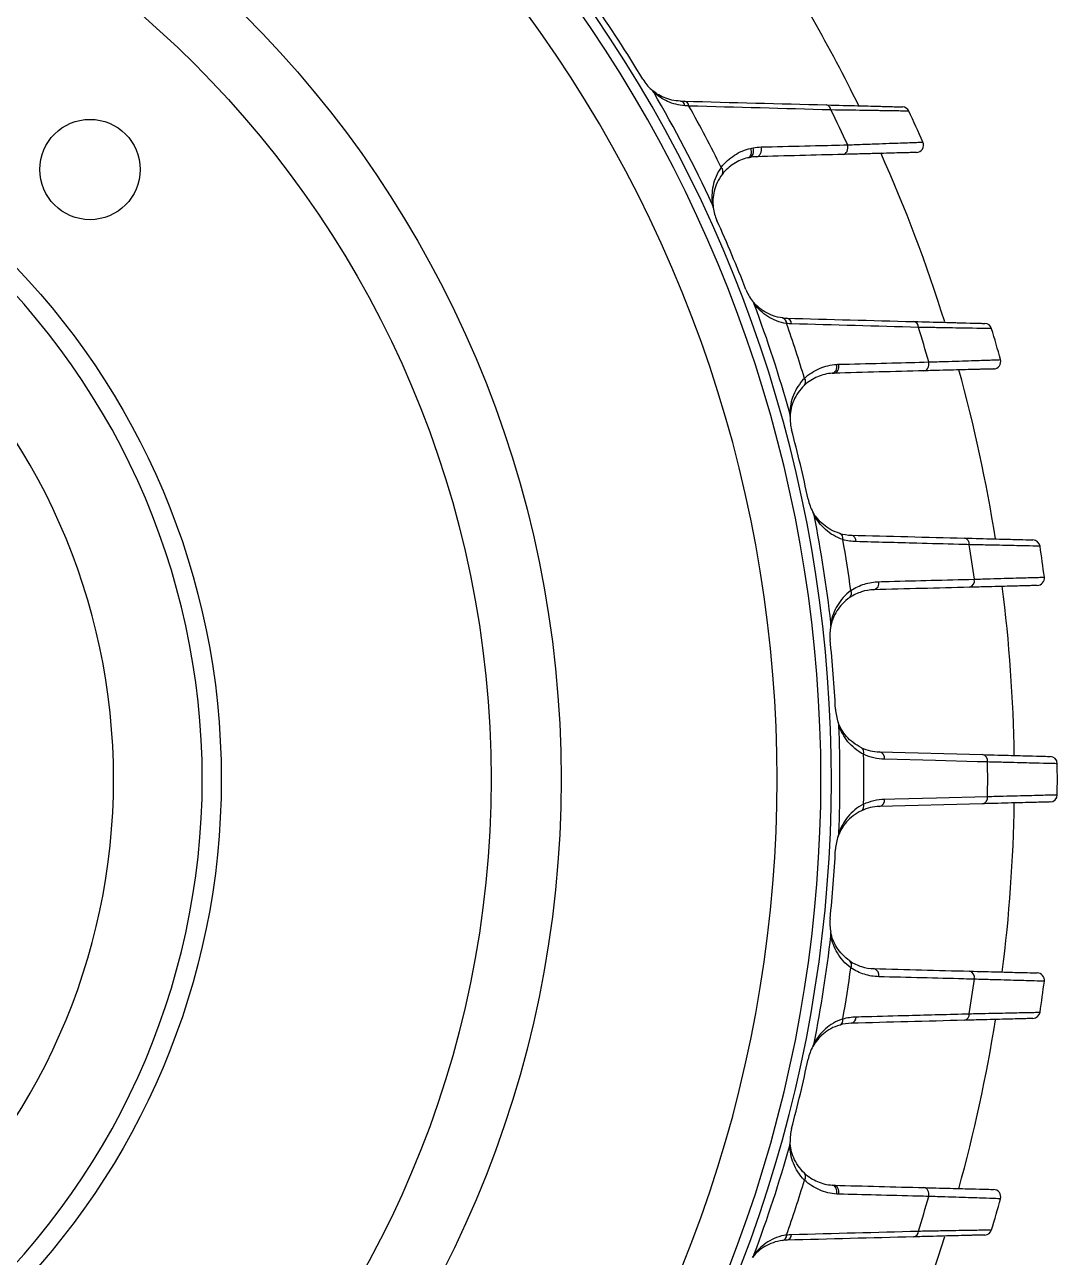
# Paper-space layout '_Right' of a CAD drawing. Header units: inches. Extents: x -10.2 to 6.6, y -6.2 to 9.3.
# Drawn here: x 2.29 to 6.63, y -2.01 to 3.17 of the extents above; entities that cross this region are included whole.
import ezdxf

# ---------------------------------------------------------------- set-up
doc = ezdxf.new("R2010")
doc.units = ezdxf.units.IN
doc.header["$MEASUREMENT"] = 0

psp = doc.layouts.new('_Right')

# ---------------------------------------------------------------- linework, layer by layer
at = {"color": 7, "linetype": 'Continuous', "lineweight": 25}
for p, q in [((5.8822, 0.1146), (6.3156, 0.1032)), ((6.3156, -0.1032), (5.8822, -0.1146))]:
    psp.add_line(p, q, dxfattribs=at)
at = {"color": 7, "linetype": 'Continuous', "lineweight": 25, "flags": 128}
for points in [[(5.3286, 2.6124), (5.333, 2.6142), (5.3368, 2.6173), (5.3399, 2.6216), (5.3422, 2.6268), (5.3435, 2.6328), (5.3437, 2.6393), (5.343, 2.6459), (5.3412, 2.6523)], [(5.337, 2.6142), (5.3415, 2.6158), (5.3455, 2.6188), (5.3488, 2.623), (5.3513, 2.6283), (5.3528, 2.6344), (5.3532, 2.641), (5.3526, 2.6478), (5.351, 2.6544)], [(5.3657, 2.6173), (5.3705, 2.6183), (5.375, 2.6209), (5.3789, 2.625), (5.3821, 2.6304), (5.3844, 2.6367), (5.3856, 2.6437), (5.3856, 2.6509), (5.3845, 2.658)], [(5.7295, 2.6269), (5.7343, 2.6278), (5.7388, 2.6304), (5.7427, 2.6344), (5.7459, 2.6397), (5.7482, 2.646), (5.7494, 2.6529), (5.7495, 2.66), (5.7485, 2.6671)], [(5.6838, 1.7068), (5.6884, 1.7078), (5.6927, 1.7102), (5.6965, 1.7139), (5.6996, 1.7188), (5.7018, 1.7245), (5.7031, 1.7308), (5.7034, 1.7374), (5.7028, 1.7441)], [(5.6913, 1.7071), (5.696, 1.708), (5.7004, 1.7103), (5.7043, 1.714), (5.7076, 1.7188), (5.7101, 1.7246), (5.7116, 1.731), (5.712, 1.7377), (5.7115, 1.7445)], [(6.0693, 1.717), (6.0739, 1.7179), (6.0783, 1.7202), (6.0822, 1.7238), (6.0855, 1.7286), (6.088, 1.7343), (6.0895, 1.7406), (6.09, 1.7473), (6.0895, 1.7541)], [(6.3367, 0.0725), (6.2929, 0.0736), (6.1175, 0.0782), (5.9033, 0.0839)], [(5.9033, -0.0839), (5.9471, -0.0827), (6.1225, -0.0781), (6.3367, -0.0725)], [(5.7028, -1.7441), (5.7034, -1.7374), (5.7031, -1.7308), (5.7018, -1.7245), (5.6996, -1.7188), (5.6965, -1.7139), (5.6927, -1.7102), (5.6884, -1.7078), (5.6838, -1.7068)], [(5.7115, -1.7445), (5.712, -1.7377), (5.7116, -1.731), (5.7101, -1.7246), (5.7076, -1.7188), (5.7043, -1.714), (5.7004, -1.7103), (5.696, -1.708), (5.6913, -1.7071)], [(6.0895, -1.7541), (6.09, -1.7473), (6.0895, -1.7406), (6.088, -1.7343), (6.0855, -1.7286), (6.0822, -1.7238), (6.0783, -1.7202), (6.0739, -1.7179), (6.0693, -1.717)]]:
    psp.add_lwpolyline(points, dxfattribs=at)
at = {"color": 7, "linetype": 'Continuous', "lineweight": 25}
for centre, radius in [((0, 0), 4.5436), ((0, 0), 4.2493), ((0, 0), 3.1151), ((2.5633, 2.5633), 0.2109)]:
    psp.add_circle(centre, radius, dxfattribs=at)
for centre, radius, start, end in [((0, 0), 6.4497, 26.04214, 33.33636), ((0, 0), 5.4518, 322.4177, 37.5823), ((0, 0), 5.6362, 323.54, 36.46), ((0, 0), 5.6801, 324.2831, 35.5637), ((0, 0), 5.705, 31.055, 34.9531), ((5.0501, 3.041), 0.19, 211.055, 228.2056), ((0, 0), 5.7161, 25.0263, 30.3453), ((5.0415, 2.8282), 0.0231, 7.775, 81.0495), ((5.0586, 2.8283), 0.0227, 4.9377, 79.1863), ((0, 0), 5.8163, 26.24564, 29.11808), ((5.655, 2.8121), 0.0232, 3.8936, 79.1771), ((0, 0), 6.3371, 24.88926, 26.35985), ((5.9776, 2.7956), 0.031, 25.065, 88.5), ((0, 0), 6.63, 23.82764, 25.06495), ((6.0365, 2.6659), 0.031, 271.5, 23.8276), ((0, 0), 6.4497, 17.34455, 24.09853), ((5.2008, 2.5546), 0.0236, 331.7111, 47.6684), ((5.372, 2.4274), 0.19, 187.166, 204.3166), ((0, 0), 5.705, 21.1609, 24.3166), ((0, 0), 3.0352, 311.1739, 48.8261), ((5.4975, 2.128), 0.19, 201.1609, 218.3115), ((0, 0), 5.7161, 15.6236, 20.4512), ((0, 0), 2.6623, 312.3606, 47.6394), ((5.4681, 1.9167), 0.0236, 357.8091, 73.7664), ((5.4878, 1.9139), 0.0246, 0.8242, 78.9679), ((6.0208, 1.8997), 0.0249, 0.0388, 78.8826), ((0, 0), 5.8163, 16.84299, 19.23184), ((0, 0), 6.3371, 16.06891, 17.44417), ((6.324, 1.8853), 0.031, 16.6005, 88.5), ((0, 0), 6.63, 15.42937, 16.60046), ((6.3612, 1.7557), 0.031, 271.5, 15.4294), ((0, 0), 6.4497, 9.01802, 15.47519), ((5.5483, 1.6707), 0.0236, 322.3084, 38.2658), ((5.6964, 1.5172), 0.19, 177.7633, 194.9139), ((0, 0), 5.705, 11.9039, 14.9139), ((5.7682, 1.216), 0.19, 191.9039, 209.0545), ((0, 0), 5.7161, 6.6153, 11.1942), ((5.7053, 1.0122), 0.0236, 348.5521, 64.5094), ((0, 0), 5.8163, 7.83463, 9.97487), ((5.758, 1.0005), 0.0261, 356.3172, 78.3441), ((6.2338, 0.9879), 0.0262, 355.8893, 78.269), ((0, 0), 6.3371, 7.62511, 8.95106), ((6.5266, 0.975), 0.031, 8.4968, 88.5), ((0, 0), 6.63, 7.36074, 8.49685), ((5.8519, 0.8241), 0.0285, 283.9368, 13.0039), ((6.2533, 0.8346), 0.0284, 283.8655, 12.7855), ((6.5446, 0.8454), 0.031, 271.5, 7.3607), ((5.7414, 0.7813), 0.0236, 313.3001, 29.2574), ((0, 0), 6.4497, 0.88848, 7.22634), ((5.8637, 0.6065), 0.19, 168.755, 185.9056), ((0, 0), 5.705, 2.9609, 5.9056), ((5.8871, 0.3045), 0.19, 182.9609, 200.1115), ((0, 0), 5.7161, 357.7488, 2.2512), ((5.7932, 0.113), 0.0236, 339.609, 55.5664), ((0, 0), 5.8163, 358.96819, 1.03181), ((5.8762, 0.0879), 0.0274, 351.6711, 77.3853), ((6.3096, 0.0765), 0.0274, 351.5875, 77.3651), ((0, 0), 6.3371, 359.3447, 0.6553), ((6.5987, 0.0648), 0.031, 0.5626, 88.5), ((0, 0), 6.63, 359.43744, 0.56256), ((5.8762, -0.0879), 0.0274, 282.6147, 8.3289), ((6.3096, -0.0765), 0.0274, 282.6349, 8.4125), ((0, 0), 6.4497, 352.77417, 359.11261), ((6.5987, -0.0648), 0.031, 271.5, 359.4374), ((5.7932, -0.113), 0.0236, 304.4336, 20.391), ((5.8871, -0.3045), 0.19, 159.8885, 177.0391), ((0, 0), 5.705, 354.0944, 357.0391), ((5.8637, -0.6065), 0.19, 174.0944, 191.245), ((0, 0), 5.7161, 348.8058, 353.3847), ((5.7414, -0.7813), 0.0236, 330.7426, 46.6999), ((0, 0), 5.8163, 350.02513, 352.16537), ((5.8519, -0.8241), 0.0285, 346.9961, 76.0632), ((6.2533, -0.8346), 0.0284, 347.2145, 76.1345), ((6.5446, -0.8454), 0.031, 352.6393, 88.5), ((0, 0), 6.3371, 351.04894, 352.37489), ((0, 0), 6.63, 351.50315, 352.63926), ((6.5266, -0.975), 0.031, 271.5, 351.5032), ((5.7053, -1.0122), 0.0236, 295.4906, 11.4479), ((5.758, -1.0005), 0.0261, 281.6559, 3.6828), ((0, 0), 6.4497, 344.51854, 350.97927), ((6.2338, -0.9879), 0.0262, 281.731, 4.1107), ((5.7682, -1.216), 0.19, 150.9455, 168.0961), ((0, 0), 5.705, 345.0861, 348.0961), ((5.6964, -1.5172), 0.19, 165.0861, 182.2367), ((0, 0), 5.7161, 339.5488, 344.3764), ((5.5483, -1.6707), 0.0236, 321.7342, 37.6916), ((0, 0), 5.8163, 340.76816, 343.15701), ((0, 0), 6.3371, 342.55583, 343.93109), ((6.3612, -1.7557), 0.031, 344.5706, 88.5), ((0, 0), 6.63, 343.39954, 344.57063), ((5.4681, -1.9167), 0.0236, 286.2336, 2.1909), ((5.4878, -1.9139), 0.0246, 281.0321, 359.1758), ((6.0208, -1.8997), 0.0249, 281.1174, 359.9612), ((6.324, -1.8853), 0.031, 271.5, 343.3995), ((0, 0), 6.4497, 336.1919, 342.66038)]:
    psp.add_arc(centre, radius, start, end, dxfattribs=at)
for points in [[(4.9329, 2.8878), (4.9304, 2.8922), (4.9272, 2.896), (4.9235, 2.8993)], [(5.0451, 2.8511), (5.0509, 2.8509), (5.0568, 2.8508), (5.0629, 2.8506)], [(5.0629, 2.8506), (5.2629, 2.8454), (5.4616, 2.8402), (5.6594, 2.835)], [(5.0812, 2.8303), (5.0755, 2.8306), (5.0699, 2.831), (5.0644, 2.8313)], [(5.6782, 2.8137), (5.4803, 2.8192), (5.2814, 2.8247), (5.0812, 2.8303)], [(5.3412, 2.6523), (5.3444, 2.6531), (5.3477, 2.6538), (5.351, 2.6544)], [(5.351, 2.6544), (5.3619, 2.6565), (5.3731, 2.6577), (5.3845, 2.658)], [(5.337, 2.6142), (5.3342, 2.6137), (5.3314, 2.6131), (5.3286, 2.6124)], [(5.3657, 2.6173), (5.3559, 2.6171), (5.3463, 2.616), (5.337, 2.6142)], [(5.7295, 2.6269), (5.6085, 2.6237), (5.4873, 2.6205), (5.3657, 2.6173)], [(5.1835, 2.4037), (5.1829, 2.4087), (5.1815, 2.4135), (5.1794, 2.4181)], [(5.3558, 1.9972), (5.354, 2.002), (5.3515, 2.0063), (5.3484, 2.0102)], [(5.4747, 1.9394), (5.4807, 1.9387), (5.4866, 1.9382), (5.4925, 1.9381)], [(5.4925, 1.9381), (5.6707, 1.9334), (5.8483, 1.9288), (6.0256, 1.9241)], [(5.5124, 1.9143), (5.5056, 1.9145), (5.4987, 1.915), (5.4917, 1.9158)], [(6.0457, 1.8997), (5.8683, 1.9045), (5.6906, 1.9094), (5.5124, 1.9143)], [(6.0693, 1.717), (5.9434, 1.7137), (5.8174, 1.7104), (5.6913, 1.7071)], [(5.7028, 1.7441), (5.7057, 1.7443), (5.7086, 1.7444), (5.7115, 1.7445)], [(5.6913, 1.7071), (5.6888, 1.707), (5.6863, 1.7069), (5.6838, 1.7068)], [(5.6913, 1.7071), (5.6913, 1.7071), (5.6913, 1.7071), (5.6912, 1.7071)], [(5.5066, 1.5246), (5.5068, 1.5296), (5.5062, 1.5346), (5.5049, 1.5394)], [(5.6073, 1.1097), (5.6063, 1.1146), (5.6046, 1.1193), (5.6021, 1.1237)], [(5.7154, 1.0335), (5.7314, 1.0288), (5.7474, 1.0264), (5.7633, 1.026)], [(5.784, 0.9988), (5.7655, 0.9993), (5.747, 1.0021), (5.7284, 1.0075)], [(5.7633, 1.026), (5.922, 1.0219), (6.0806, 1.0177), (6.2391, 1.0136)], [(6.2602, 0.807), (6.1264, 0.8035), (5.9926, 0.8), (5.8587, 0.7965)], [(5.6774, 0.6436), (5.6783, 0.6485), (5.6786, 0.6535), (5.678, 0.6585)], [(5.7116, 0.2245), (5.7114, 0.2296), (5.7104, 0.2344), (5.7087, 0.2392)], [(5.7087, -0.2392), (5.7104, -0.2344), (5.7114, -0.2296), (5.7116, -0.2245)], [(5.678, -0.6585), (5.6786, -0.6535), (5.6783, -0.6485), (5.6774, -0.6436)], [(5.8587, -0.7965), (5.9926, -0.8), (6.1264, -0.8035), (6.2602, -0.807)], [(5.7633, -1.026), (5.7474, -1.0264), (5.7314, -1.0288), (5.7154, -1.0335)], [(5.7284, -1.0075), (5.747, -1.0021), (5.7655, -0.9993), (5.784, -0.9988)], [(6.2391, -1.0136), (6.0806, -1.0177), (5.922, -1.0219), (5.7633, -1.026)], [(5.6021, -1.1237), (5.6046, -1.1193), (5.6063, -1.1146), (5.6073, -1.1097)], [(5.5049, -1.5394), (5.5062, -1.5346), (5.5068, -1.5296), (5.5066, -1.5246)], [(5.6838, -1.7068), (5.6863, -1.7069), (5.6888, -1.707), (5.6913, -1.7071)], [(5.6912, -1.7071), (5.6913, -1.7071), (5.6913, -1.7071), (5.6913, -1.7071)], [(5.6913, -1.7071), (5.8174, -1.7104), (5.9434, -1.7137), (6.0693, -1.717)], [(5.7115, -1.7445), (5.7086, -1.7444), (5.7057, -1.7443), (5.7028, -1.7441)], [(5.4917, -1.9158), (5.4987, -1.915), (5.5056, -1.9145), (5.5124, -1.9143)], [(5.5124, -1.9143), (5.6906, -1.9094), (5.8683, -1.9045), (6.0457, -1.8997)], [(5.4925, -1.9381), (5.4866, -1.9382), (5.4807, -1.9387), (5.4747, -1.9394)], [(6.0256, -1.9241), (5.8483, -1.9288), (5.6707, -1.9334), (5.4925, -1.9381)], [(5.3484, -2.0102), (5.3515, -2.0063), (5.354, -2.002), (5.3558, -1.9972)]]:
    psp.add_open_spline(points, degree=3, dxfattribs=at)
for points, knots in [([(5.0451, 2.8511), (5.0323, 2.8514), (5.0203, 2.853), (4.9976, 2.858), (4.9868, 2.8615), (4.9665, 2.87), (4.9569, 2.8751), (4.9392, 2.8864), (4.931, 2.8926), (4.9235, 2.8993)], [0, 0, 0, 0, 0.25, 0.25, 0.5, 0.5, 0.75, 0.75, 1, 1, 1, 1]), ([(5.0644, 2.8313), (5.0376, 2.833), (5.0135, 2.8397), (4.9805, 2.8546), (4.97, 2.8604), (4.9505, 2.8732), (4.9414, 2.8802), (4.9329, 2.8878)], [0, 0, 0, 0, 0.5, 0.5, 0.75, 0.75, 1, 1, 1, 1]), ([(5.6594, 2.835), (5.7084, 2.8337), (5.7525, 2.8325), (5.8112, 2.831), (5.8295, 2.8305), (5.855, 2.8299), (5.8632, 2.8296), (5.8787, 2.8292), (5.886, 2.829), (5.9206, 2.8281), (5.9419, 2.8276), (5.9636, 2.827), (5.9692, 2.8269), (5.9765, 2.8267), (5.9784, 2.8266), (5.9784, 2.8266)], [0, 0, 0, 0, 0.25, 0.25, 0.375, 0.375, 0.4375, 0.4375, 0.5, 0.5, 0.75, 0.75, 0.875, 0.875, 1, 1, 1, 1]), ([(6.0056, 2.8088), (6.0056, 2.8088), (6.0038, 2.8088), (5.9962, 2.8089), (5.9906, 2.809), (5.9685, 2.8093), (5.9468, 2.8097), (5.9115, 2.8102), (5.904, 2.8103), (5.8882, 2.8106), (5.8798, 2.8107), (5.8537, 2.8111), (5.8349, 2.8114), (5.774, 2.8123), (5.7285, 2.813), (5.6782, 2.8137)], [0, 0, 0, 0, 0.125, 0.125, 0.25, 0.25, 0.5, 0.5, 0.5625, 0.5625, 0.625, 0.625, 0.75, 0.75, 1, 1, 1, 1]), ([(5.2167, 2.5721), (5.2247, 2.5825), (5.2335, 2.592), (5.2523, 2.6092), (5.2623, 2.6168), (5.2937, 2.6369), (5.3165, 2.6466), (5.3412, 2.6523)], [0, 0, 0, 0, 0.25, 0.25, 0.5, 0.5, 1, 1, 1, 1]), ([(5.3845, 2.658), (5.3998, 2.6584), (5.4151, 2.6588), (5.4304, 2.6592), (5.4916, 2.6607), (5.5527, 2.6622), (5.6137, 2.6637), (5.6587, 2.6648), (5.7036, 2.666), (5.7485, 2.6671)], [0, 0, 0, 0, 0.0015748, 0.0015748, 0.0015748, 0.00787401, 0.00787401, 0.00787401, 0.0125202, 0.0125202, 0.0125202, 0.0125202]), ([(5.7485, 2.6671), (5.7731, 2.668), (5.7964, 2.6688), (5.8407, 2.6704), (5.8617, 2.6712), (5.9203, 2.6733), (5.9535, 2.6745), (5.9944, 2.6759), (6.0066, 2.6764), (6.0276, 2.6771), (6.0364, 2.6774), (6.0506, 2.6779), (6.056, 2.6781), (6.0631, 2.6784), (6.0649, 2.6784), (6.0649, 2.6784)], [0, 0, 0, 0, 0.125, 0.125, 0.25, 0.25, 0.5, 0.5, 0.625, 0.625, 0.75, 0.75, 0.875, 0.875, 1, 1, 1, 1]), ([(5.3286, 2.6124), (5.3074, 2.6074), (5.2879, 2.5991), (5.2609, 2.5819), (5.2523, 2.5754), (5.2361, 2.5606), (5.2285, 2.5525), (5.2216, 2.5435)], [0, 0, 0, 0, 0.5, 0.5, 0.75, 0.75, 1, 1, 1, 1]), ([(6.0373, 2.6349), (6.0373, 2.6349), (6.0304, 2.6347), (6.0099, 2.6342), (6.0014, 2.634), (5.9861, 2.6336), (5.9806, 2.6334), (5.9688, 2.6331), (5.9625, 2.633), (5.9293, 2.6321), (5.8969, 2.6312), (5.8398, 2.6297), (5.8193, 2.6292), (5.7761, 2.6281), (5.7534, 2.6275), (5.7295, 2.6269)], [0, 0, 0, 0, 0.25, 0.25, 0.375, 0.375, 0.4375, 0.4375, 0.5, 0.5, 0.75, 0.75, 0.875, 0.875, 1, 1, 1, 1]), ([(5.2167, 2.5721), (5.2078, 2.5597), (5.2008, 2.547), (5.1896, 2.5213), (5.1855, 2.5082), (5.1798, 2.4819), (5.1782, 2.4688), (5.1772, 2.4432), (5.1778, 2.4305), (5.1794, 2.4181)], [0, 0, 0, 0, 0.25, 0.25, 0.5, 0.5, 0.75, 0.75, 1, 1, 1, 1]), ([(5.2216, 2.5435), (5.2127, 2.532), (5.2057, 2.5202), (5.1946, 2.4966), (5.1904, 2.4847), (5.1817, 2.4489), (5.1807, 2.4258), (5.1835, 2.4037)], [0, 0, 0, 0, 0.25, 0.25, 0.5, 0.5, 1, 1, 1, 1]), ([(5.4747, 1.9394), (5.4603, 1.9411), (5.447, 1.9444), (5.4224, 1.953), (5.411, 1.9584), (5.3794, 1.9772), (5.3622, 1.9928), (5.3484, 2.0102)], [0, 0, 0, 0, 0.25, 0.25, 0.5, 0.5, 1, 1, 1, 1]), ([(5.4917, 1.9158), (5.4767, 1.9182), (5.4627, 1.9221), (5.4365, 1.9322), (5.4243, 1.9384), (5.4016, 1.9528), (5.3911, 1.9608), (5.3721, 1.9781), (5.3635, 1.9874), (5.3558, 1.9972)], [0, 0, 0, 0, 0.25, 0.25, 0.5, 0.5, 0.75, 0.75, 1, 1, 1, 1]), ([(6.0256, 1.9241), (6.0725, 1.9229), (6.1143, 1.9218), (6.1696, 1.9204), (6.1868, 1.9199), (6.2106, 1.9193), (6.2182, 1.9191), (6.2327, 1.9187), (6.2395, 1.9185), (6.2717, 1.9177), (6.2913, 1.9172), (6.3112, 1.9167), (6.3163, 1.9165), (6.3231, 1.9163), (6.3248, 1.9163), (6.3248, 1.9163)], [0, 0, 0, 0, 0.25, 0.25, 0.375, 0.375, 0.4375, 0.4375, 0.5, 0.5, 0.75, 0.75, 0.875, 0.875, 1, 1, 1, 1]), ([(6.3537, 1.8942), (6.3537, 1.8942), (6.3519, 1.8942), (6.345, 1.8943), (6.3398, 1.8944), (6.3194, 1.8948), (6.2994, 1.8952), (6.2599, 1.8959), (6.245, 1.8961), (6.2124, 1.8967), (6.1947, 1.8971), (6.1564, 1.8977), (6.136, 1.8981), (6.0926, 1.8989), (6.0698, 1.8993), (6.0457, 1.8997)], [0, 0, 0, 0, 0.125, 0.125, 0.25, 0.25, 0.5, 0.5, 0.625, 0.625, 0.75, 0.75, 0.875, 0.875, 1, 1, 1, 1]), ([(6.0895, 1.7541), (6.1132, 1.7548), (6.1358, 1.7556), (6.1784, 1.757), (6.1985, 1.7576), (6.2543, 1.7595), (6.2859, 1.7605), (6.3247, 1.7618), (6.3362, 1.7621), (6.356, 1.7628), (6.3643, 1.763), (6.3776, 1.7635), (6.3827, 1.7636), (6.3894, 1.7639), (6.391, 1.7639), (6.391, 1.7639)], [0, 0, 0, 0, 0.125, 0.125, 0.25, 0.25, 0.5, 0.5, 0.625, 0.625, 0.75, 0.75, 0.875, 0.875, 1, 1, 1, 1]), ([(5.5668, 1.6853), (5.5764, 1.6943), (5.5866, 1.7022), (5.608, 1.7161), (5.6192, 1.722), (5.6534, 1.7366), (5.6774, 1.7424), (5.7028, 1.7441)], [0, 0, 0, 0, 0.25, 0.25, 0.5, 0.5, 1, 1, 1, 1]), ([(5.7115, 1.7445), (5.7264, 1.7449), (5.7412, 1.7453), (5.7561, 1.7456), (5.8156, 1.7471), (5.8751, 1.7486), (5.9345, 1.7501), (5.9862, 1.7515), (6.0379, 1.7528), (6.0895, 1.7541)], [0, 0, 0, 0, 0.0015748, 0.0015748, 0.0015748, 0.007874, 0.007874, 0.007874, 0.01335208, 0.01335208, 0.01335208, 0.01335208]), ([(6.362, 1.7247), (6.362, 1.7247), (6.3554, 1.7245), (6.3363, 1.724), (6.3283, 1.7238), (6.314, 1.7234), (6.3088, 1.7233), (6.2976, 1.723), (6.2917, 1.7228), (6.2603, 1.722), (6.2296, 1.7212), (6.1753, 1.7198), (6.1558, 1.7193), (6.1143, 1.7182), (6.0924, 1.7176), (6.0693, 1.717)], [0, 0, 0, 0, 0.25, 0.25, 0.375, 0.375, 0.4375, 0.4375, 0.5, 0.5, 0.75, 0.75, 0.875, 0.875, 1, 1, 1, 1]), ([(5.5668, 1.6853), (5.556, 1.6745), (5.547, 1.6631), (5.5318, 1.6396), (5.5256, 1.6273), (5.5157, 1.6024), (5.512, 1.5897), (5.5068, 1.5645), (5.5053, 1.552), (5.5049, 1.5394)], [0, 0, 0, 0, 0.25, 0.25, 0.5, 0.5, 0.75, 0.75, 1, 1, 1, 1]), ([(5.6838, 1.7068), (5.6621, 1.7053), (5.6415, 1.7003), (5.612, 1.6878), (5.6025, 1.6827), (5.5841, 1.6708), (5.5753, 1.664), (5.5669, 1.6562)], [0, 0, 0, 0, 0.5, 0.5, 0.75, 0.75, 1, 1, 1, 1]), ([(5.5669, 1.6562), (5.5563, 1.6463), (5.5475, 1.6359), (5.5327, 1.6144), (5.5266, 1.6033), (5.5121, 1.5695), (5.5074, 1.5469), (5.5066, 1.5246)], [0, 0, 0, 0, 0.25, 0.25, 0.5, 0.5, 1, 1, 1, 1]), ([(5.7154, 1.0335), (5.7015, 1.0375), (5.6889, 1.0428), (5.6659, 1.0553), (5.6556, 1.0625), (5.6274, 1.0861), (5.613, 1.1042), (5.6021, 1.1237)], [0, 0, 0, 0, 0.25, 0.25, 0.5, 0.5, 1, 1, 1, 1]), ([(5.7284, 1.0075), (5.7139, 1.0122), (5.7007, 1.0183), (5.6765, 1.0325), (5.6655, 1.0406), (5.6454, 1.0584), (5.6363, 1.068), (5.6204, 1.0882), (5.6134, 1.0987), (5.6073, 1.1097)], [0, 0, 0, 0, 0.25, 0.25, 0.5, 0.5, 0.75, 0.75, 1, 1, 1, 1]), ([(6.2599, 0.986), (6.2452, 0.9864), (6.2305, 0.9868), (6.2157, 0.9872), (6.1568, 0.9888), (6.0979, 0.9903), (6.0389, 0.9919), (5.954, 0.9942), (5.869, 0.9965), (5.784, 0.9988)], [0, 0, 0, 0, 0.0015748, 0.0015748, 0.0015748, 0.007874, 0.007874, 0.007874, 0.01694689, 0.01694689, 0.01694689, 0.01694689]), ([(6.2391, 1.0136), (6.2848, 1.0124), (6.3254, 1.0113), (6.3787, 1.0099), (6.3953, 1.0095), (6.4258, 1.0087), (6.4397, 1.0083), (6.4768, 1.0073), (6.4955, 1.0069), (6.5145, 1.0064), (6.5193, 1.0062), (6.5258, 1.0061), (6.5274, 1.006), (6.5274, 1.006)], [0, 0, 0, 0, 0.25, 0.25, 0.375, 0.375, 0.5, 0.5, 0.75, 0.75, 0.875, 0.875, 1, 1, 1, 1]), ([(6.5572, 0.9796), (6.5572, 0.9796), (6.5556, 0.9797), (6.549, 0.9798), (6.544, 0.9799), (6.5246, 0.9803), (6.5054, 0.9807), (6.4674, 0.9816), (6.4531, 0.9819), (6.4217, 0.9825), (6.4047, 0.9829), (6.3677, 0.9837), (6.3478, 0.9841), (6.3057, 0.985), (6.2834, 0.9855), (6.2599, 0.986)], [0, 0, 0, 0, 0.125, 0.125, 0.25, 0.25, 0.5, 0.5, 0.625, 0.625, 0.75, 0.75, 0.875, 0.875, 1, 1, 1, 1]), ([(5.762, 0.7928), (5.7711, 0.799), (5.7804, 0.8043), (5.7995, 0.8135), (5.8092, 0.8173), (5.8386, 0.8266), (5.8588, 0.83), (5.8796, 0.8305)], [0, 0, 0, 0, 0.25, 0.25, 0.5, 0.5, 1, 1, 1, 1]), ([(5.8796, 0.8305), (5.8943, 0.8309), (5.9089, 0.8313), (5.9236, 0.8317), (5.9822, 0.8332), (6.0408, 0.8347), (6.0995, 0.8362), (6.16, 0.8378), (6.2205, 0.8393), (6.2811, 0.8409)], [0, 0, 0, 0, 0.0015748, 0.0015748, 0.0015748, 0.007874, 0.007874, 0.007874, 0.01438061, 0.01438061, 0.01438061, 0.01438061]), ([(6.2811, 0.8409), (6.3044, 0.8416), (6.3265, 0.8422), (6.3684, 0.8434), (6.388, 0.844), (6.4425, 0.8456), (6.4732, 0.8465), (6.511, 0.8475), (6.5222, 0.8479), (6.5414, 0.8484), (6.5494, 0.8487), (6.5624, 0.849), (6.5672, 0.8492), (6.5737, 0.8494), (6.5754, 0.8494), (6.5754, 0.8494)], [0, 0, 0, 0, 0.125, 0.125, 0.25, 0.25, 0.5, 0.5, 0.625, 0.625, 0.75, 0.75, 0.875, 0.875, 1, 1, 1, 1]), ([(5.762, 0.7928), (5.7497, 0.7839), (5.739, 0.7741), (5.7203, 0.7532), (5.7123, 0.7421), (5.6986, 0.719), (5.6929, 0.707), (5.6839, 0.683), (5.6804, 0.6708), (5.678, 0.6585)], [0, 0, 0, 0, 0.25, 0.25, 0.5, 0.5, 0.75, 0.75, 1, 1, 1, 1]), ([(5.8587, 0.7965), (5.8409, 0.796), (5.8236, 0.7931), (5.7982, 0.7851), (5.7899, 0.7818), (5.7735, 0.774), (5.7654, 0.7694), (5.7576, 0.7641)], [0, 0, 0, 0, 0.5, 0.5, 0.75, 0.75, 1, 1, 1, 1]), ([(6.5454, 0.8144), (6.5454, 0.8144), (6.5391, 0.8143), (6.5206, 0.8138), (6.5129, 0.8136), (6.4943, 0.8131), (6.4835, 0.8128), (6.4469, 0.8119), (6.417, 0.8111), (6.3641, 0.8097), (6.345, 0.8092), (6.3044, 0.8081), (6.2828, 0.8076), (6.2602, 0.807)], [0, 0, 0, 0, 0.25, 0.25, 0.375, 0.375, 0.5, 0.5, 0.75, 0.75, 0.875, 0.875, 1, 1, 1, 1]), ([(5.7576, 0.7641), (5.7456, 0.756), (5.7352, 0.7471), (5.7172, 0.7282), (5.7095, 0.7182), (5.6899, 0.6871), (5.6817, 0.6654), (5.6774, 0.6436)], [0, 0, 0, 0, 0.25, 0.25, 0.5, 0.5, 1, 1, 1, 1]), ([(5.8066, 0.1324), (5.7934, 0.1386), (5.7818, 0.1458), (5.7611, 0.1617), (5.752, 0.1704), (5.7278, 0.1981), (5.7164, 0.2182), (5.7087, 0.2392)], [0, 0, 0, 0, 0.25, 0.25, 0.5, 0.5, 1, 1, 1, 1]), ([(5.8154, 0.1047), (5.8018, 0.1117), (5.7897, 0.1197), (5.768, 0.1375), (5.7584, 0.1472), (5.7413, 0.168), (5.7339, 0.1789), (5.7212, 0.2013), (5.716, 0.2128), (5.7116, 0.2245)], [0, 0, 0, 0, 0.25, 0.25, 0.5, 0.5, 0.75, 0.75, 1, 1, 1, 1]), ([(5.8066, 0.1324), (5.8189, 0.1266), (5.8314, 0.1224), (5.8566, 0.1165), (5.8693, 0.1149), (5.8822, 0.1146)], [0, 0, 0, 0, 0.5, 0.5, 1, 1, 1, 1]), ([(5.9033, 0.0839), (5.8883, 0.0843), (5.8734, 0.0862), (5.8441, 0.0931), (5.8297, 0.098), (5.8154, 0.1047)], [0, 0, 0, 0, 0.5, 0.5, 1, 1, 1, 1]), ([(6.3156, 0.1032), (6.3608, 0.102), (6.4009, 0.101), (6.4535, 0.0996), (6.4697, 0.0992), (6.4997, 0.0984), (6.5135, 0.098), (6.5499, 0.0971), (6.5683, 0.0966), (6.5869, 0.0961), (6.5916, 0.096), (6.5979, 0.0958), (6.5995, 0.0958), (6.5995, 0.0958)], [0, 0, 0, 0, 0.25, 0.25, 0.375, 0.375, 0.5, 0.5, 0.75, 0.75, 0.875, 0.875, 1, 1, 1, 1]), ([(6.6297, 0.0651), (6.6297, 0.0651), (6.6281, 0.0651), (6.6216, 0.0653), (6.6167, 0.0654), (6.5976, 0.0659), (6.5788, 0.0664), (6.5414, 0.0673), (6.5274, 0.0677), (6.4965, 0.0685), (6.4797, 0.0689), (6.4433, 0.0698), (6.4236, 0.0703), (6.382, 0.0713), (6.36, 0.0719), (6.3367, 0.0725)], [0, 0, 0, 0, 0.125, 0.125, 0.25, 0.25, 0.5, 0.5, 0.625, 0.625, 0.75, 0.75, 0.875, 0.875, 1, 1, 1, 1]), ([(5.8154, -0.1047), (5.8297, -0.098), (5.8441, -0.0931), (5.8734, -0.0862), (5.8883, -0.0843), (5.9033, -0.0839)], [0, 0, 0, 0, 0.5, 0.5, 1, 1, 1, 1]), ([(6.5995, -0.0958), (6.5995, -0.0958), (6.5932, -0.0959), (6.5748, -0.0964), (6.5671, -0.0966), (6.5487, -0.0971), (6.5379, -0.0974), (6.5015, -0.0983), (6.4718, -0.0991), (6.4191, -0.1005), (6.4002, -0.101), (6.3596, -0.1021), (6.3382, -0.1026), (6.3156, -0.1032)], [0, 0, 0, 0, 0.25, 0.25, 0.375, 0.375, 0.5, 0.5, 0.75, 0.75, 0.875, 0.875, 1, 1, 1, 1]), ([(6.3367, -0.0725), (6.36, -0.0719), (6.382, -0.0713), (6.4237, -0.0703), (6.4432, -0.0698), (6.4975, -0.0684), (6.5281, -0.0677), (6.5657, -0.0667), (6.5768, -0.0664), (6.5959, -0.0659), (6.6039, -0.0657), (6.6167, -0.0654), (6.6216, -0.0653), (6.6281, -0.0651), (6.6297, -0.0651), (6.6297, -0.0651)], [0, 0, 0, 0, 0.125, 0.125, 0.25, 0.25, 0.5, 0.5, 0.625, 0.625, 0.75, 0.75, 0.875, 0.875, 1, 1, 1, 1]), ([(5.8066, -0.1324), (5.7934, -0.1386), (5.7818, -0.1458), (5.7611, -0.1617), (5.752, -0.1704), (5.7278, -0.1981), (5.7164, -0.2182), (5.7087, -0.2392)], [0, 0, 0, 0, 0.25, 0.25, 0.5, 0.5, 1, 1, 1, 1]), ([(5.8154, -0.1047), (5.8018, -0.1117), (5.7897, -0.1197), (5.768, -0.1375), (5.7584, -0.1472), (5.7413, -0.168), (5.7339, -0.1789), (5.7212, -0.2013), (5.716, -0.2128), (5.7116, -0.2245)], [0, 0, 0, 0, 0.25, 0.25, 0.5, 0.5, 0.75, 0.75, 1, 1, 1, 1]), ([(5.8822, -0.1146), (5.8693, -0.1149), (5.8566, -0.1165), (5.8314, -0.1224), (5.8189, -0.1266), (5.8066, -0.1324)], [0, 0, 0, 0, 0.5, 0.5, 1, 1, 1, 1]), ([(5.7576, -0.7641), (5.7456, -0.756), (5.7352, -0.7471), (5.7172, -0.7282), (5.7095, -0.7182), (5.6899, -0.6871), (5.6817, -0.6654), (5.6774, -0.6436)], [0, 0, 0, 0, 0.25, 0.25, 0.5, 0.5, 1, 1, 1, 1]), ([(5.762, -0.7928), (5.7497, -0.7839), (5.739, -0.7741), (5.7203, -0.7532), (5.7123, -0.7421), (5.6986, -0.719), (5.6929, -0.707), (5.6839, -0.683), (5.6804, -0.6708), (5.678, -0.6585)], [0, 0, 0, 0, 0.25, 0.25, 0.5, 0.5, 0.75, 0.75, 1, 1, 1, 1]), ([(5.7576, -0.7641), (5.7733, -0.7747), (5.7896, -0.7824), (5.8234, -0.793), (5.8409, -0.796), (5.8587, -0.7965)], [0, 0, 0, 0, 0.5, 0.5, 1, 1, 1, 1]), ([(5.8796, -0.8305), (5.8588, -0.83), (5.8383, -0.8265), (5.799, -0.814), (5.7801, -0.8051), (5.762, -0.7928)], [0, 0, 0, 0, 0.5, 0.5, 1, 1, 1, 1]), ([(6.2602, -0.807), (6.3055, -0.8082), (6.3457, -0.8092), (6.3986, -0.8106), (6.4149, -0.811), (6.4451, -0.8118), (6.4589, -0.8122), (6.4956, -0.8131), (6.514, -0.8136), (6.5327, -0.8141), (6.5375, -0.8142), (6.5438, -0.8144), (6.5454, -0.8144), (6.5454, -0.8144)], [0, 0, 0, 0, 0.25, 0.25, 0.375, 0.375, 0.5, 0.5, 0.75, 0.75, 0.875, 0.875, 1, 1, 1, 1]), ([(6.2811, -0.8409), (6.2664, -0.8405), (6.2518, -0.8401), (6.2371, -0.8397), (6.1785, -0.8382), (6.1199, -0.8367), (6.0613, -0.8352), (6.0007, -0.8336), (5.9402, -0.8321), (5.8796, -0.8305)], [0, 0, 0, 0, 0.0015748, 0.0015748, 0.0015748, 0.007874, 0.007874, 0.007874, 0.01438061, 0.01438061, 0.01438061, 0.01438061]), ([(6.5754, -0.8494), (6.5754, -0.8494), (6.5737, -0.8494), (6.5672, -0.8492), (6.5623, -0.849), (6.5431, -0.8485), (6.5242, -0.8479), (6.4867, -0.8468), (6.4725, -0.8464), (6.4415, -0.8455), (6.4246, -0.845), (6.388, -0.844), (6.3683, -0.8434), (6.3265, -0.8422), (6.3044, -0.8416), (6.2811, -0.8409)], [0, 0, 0, 0, 0.125, 0.125, 0.25, 0.25, 0.5, 0.5, 0.625, 0.625, 0.75, 0.75, 0.875, 0.875, 1, 1, 1, 1]), ([(6.2599, -0.986), (6.2834, -0.9855), (6.3057, -0.985), (6.3479, -0.9841), (6.3677, -0.9837), (6.4228, -0.9825), (6.4538, -0.9818), (6.492, -0.981), (6.5034, -0.9808), (6.5228, -0.9804), (6.531, -0.9802), (6.5441, -0.9799), (6.549, -0.9798), (6.5556, -0.9797), (6.5572, -0.9796), (6.5572, -0.9796)], [0, 0, 0, 0, 0.125, 0.125, 0.25, 0.25, 0.5, 0.5, 0.625, 0.625, 0.75, 0.75, 0.875, 0.875, 1, 1, 1, 1]), ([(5.7154, -1.0335), (5.7015, -1.0375), (5.6889, -1.0428), (5.6659, -1.0553), (5.6556, -1.0625), (5.6274, -1.0861), (5.613, -1.1042), (5.6021, -1.1237)], [0, 0, 0, 0, 0.25, 0.25, 0.5, 0.5, 1, 1, 1, 1]), ([(5.7284, -1.0075), (5.7139, -1.0122), (5.7007, -1.0183), (5.6765, -1.0325), (5.6655, -1.0406), (5.6454, -1.0584), (5.6363, -1.068), (5.6204, -1.0882), (5.6134, -1.0987), (5.6073, -1.1097)], [0, 0, 0, 0, 0.25, 0.25, 0.5, 0.5, 0.75, 0.75, 1, 1, 1, 1]), ([(5.784, -0.9988), (5.7988, -0.9984), (5.8135, -0.998), (5.8283, -0.9976), (5.8873, -0.996), (5.9463, -0.9944), (6.0052, -0.9928), (6.0902, -0.9905), (6.1751, -0.9883), (6.2599, -0.986)], [0, 0, 0, 0, 0.0015748, 0.0015748, 0.0015748, 0.007874, 0.007874, 0.007874, 0.01694689, 0.01694689, 0.01694689, 0.01694689]), ([(6.5274, -1.006), (6.5274, -1.006), (6.521, -1.0062), (6.5022, -1.0067), (6.4944, -1.0069), (6.4756, -1.0074), (6.4646, -1.0077), (6.4276, -1.0086), (6.3974, -1.0094), (6.3439, -1.0108), (6.3246, -1.0113), (6.2836, -1.0124), (6.2619, -1.013), (6.2391, -1.0136)], [0, 0, 0, 0, 0.25, 0.25, 0.375, 0.375, 0.5, 0.5, 0.75, 0.75, 0.875, 0.875, 1, 1, 1, 1]), ([(5.5668, -1.6853), (5.556, -1.6745), (5.547, -1.6631), (5.5318, -1.6396), (5.5256, -1.6273), (5.5157, -1.6024), (5.512, -1.5897), (5.5068, -1.5645), (5.5053, -1.552), (5.5049, -1.5394)], [0, 0, 0, 0, 0.25, 0.25, 0.5, 0.5, 0.75, 0.75, 1, 1, 1, 1]), ([(5.5669, -1.6562), (5.5563, -1.6463), (5.5475, -1.6359), (5.5327, -1.6144), (5.5266, -1.6033), (5.5121, -1.5695), (5.5074, -1.5469), (5.5066, -1.5246)], [0, 0, 0, 0, 0.25, 0.25, 0.5, 0.5, 1, 1, 1, 1]), ([(5.5669, -1.6562), (5.5836, -1.6718), (5.6019, -1.6834), (5.6313, -1.696), (5.6415, -1.6994), (5.6623, -1.7044), (5.673, -1.706), (5.6838, -1.7068)], [0, 0, 0, 0, 0.5, 0.5, 0.75, 0.75, 1, 1, 1, 1]), ([(5.7028, -1.7441), (5.6901, -1.7433), (5.6777, -1.7414), (5.6534, -1.7355), (5.6415, -1.7316), (5.6073, -1.7168), (5.5861, -1.7033), (5.5668, -1.6853)], [0, 0, 0, 0, 0.25, 0.25, 0.5, 0.5, 1, 1, 1, 1]), ([(6.0895, -1.7541), (6.0747, -1.7537), (6.0598, -1.7533), (6.045, -1.7529), (5.9856, -1.7514), (5.9261, -1.7499), (5.8667, -1.7484), (5.815, -1.7471), (5.7632, -1.7458), (5.7115, -1.7445)], [0, 0, 0, 0, 0.0015748, 0.0015748, 0.0015748, 0.007874, 0.007874, 0.007874, 0.01335208, 0.01335208, 0.01335208, 0.01335208]), ([(6.0693, -1.717), (6.1155, -1.7182), (6.1565, -1.7193), (6.2107, -1.7207), (6.2275, -1.7212), (6.2585, -1.722), (6.2727, -1.7223), (6.3104, -1.7233), (6.3295, -1.7238), (6.3488, -1.7243), (6.3538, -1.7245), (6.3603, -1.7246), (6.362, -1.7247), (6.362, -1.7247)], [0, 0, 0, 0, 0.25, 0.25, 0.375, 0.375, 0.5, 0.5, 0.75, 0.75, 0.875, 0.875, 1, 1, 1, 1]), ([(6.391, -1.7639), (6.391, -1.7639), (6.3894, -1.7639), (6.3826, -1.7636), (6.3776, -1.7635), (6.3578, -1.7628), (6.3383, -1.7622), (6.2997, -1.7609), (6.2851, -1.7605), (6.2533, -1.7594), (6.2359, -1.7589), (6.1985, -1.7576), (6.1784, -1.757), (6.1358, -1.7556), (6.1133, -1.7548), (6.0895, -1.7541)], [0, 0, 0, 0, 0.125, 0.125, 0.25, 0.25, 0.5, 0.5, 0.625, 0.625, 0.75, 0.75, 0.875, 0.875, 1, 1, 1, 1]), ([(5.4917, -1.9158), (5.4767, -1.9182), (5.4627, -1.9221), (5.4365, -1.9322), (5.4243, -1.9384), (5.4016, -1.9528), (5.3911, -1.9608), (5.3721, -1.9781), (5.3635, -1.9874), (5.3558, -1.9972)], [0, 0, 0, 0, 0.25, 0.25, 0.5, 0.5, 0.75, 0.75, 1, 1, 1, 1]), ([(6.3248, -1.9163), (6.3248, -1.9163), (6.318, -1.9165), (6.2983, -1.917), (6.2901, -1.9172), (6.2754, -1.9176), (6.27, -1.9177), (6.2586, -1.918), (6.2525, -1.9182), (6.2204, -1.919), (6.189, -1.9199), (6.1335, -1.9213), (6.1135, -1.9218), (6.0713, -1.9229), (6.049, -1.9235), (6.0256, -1.9241)], [0, 0, 0, 0, 0.25, 0.25, 0.375, 0.375, 0.4375, 0.4375, 0.5, 0.5, 0.75, 0.75, 0.875, 0.875, 1, 1, 1, 1]), ([(6.0457, -1.8997), (6.0697, -1.8993), (6.0926, -1.8989), (6.136, -1.8981), (6.1565, -1.8977), (6.2135, -1.8967), (6.2458, -1.8961), (6.2855, -1.8954), (6.2973, -1.8952), (6.3177, -1.8948), (6.3262, -1.8947), (6.3399, -1.8944), (6.3451, -1.8943), (6.3519, -1.8942), (6.3537, -1.8942), (6.3537, -1.8942)], [0, 0, 0, 0, 0.125, 0.125, 0.25, 0.25, 0.5, 0.5, 0.625, 0.625, 0.75, 0.75, 0.875, 0.875, 1, 1, 1, 1]), ([(5.4747, -1.9394), (5.4603, -1.9411), (5.447, -1.9444), (5.4224, -1.953), (5.411, -1.9584), (5.3794, -1.9772), (5.3622, -1.9928), (5.3484, -2.0102)], [0, 0, 0, 0, 0.25, 0.25, 0.5, 0.5, 1, 1, 1, 1])]:
    psp.add_open_spline(points, degree=3, knots=knots, dxfattribs=at)

doc.saveas('drawing.dxf')
